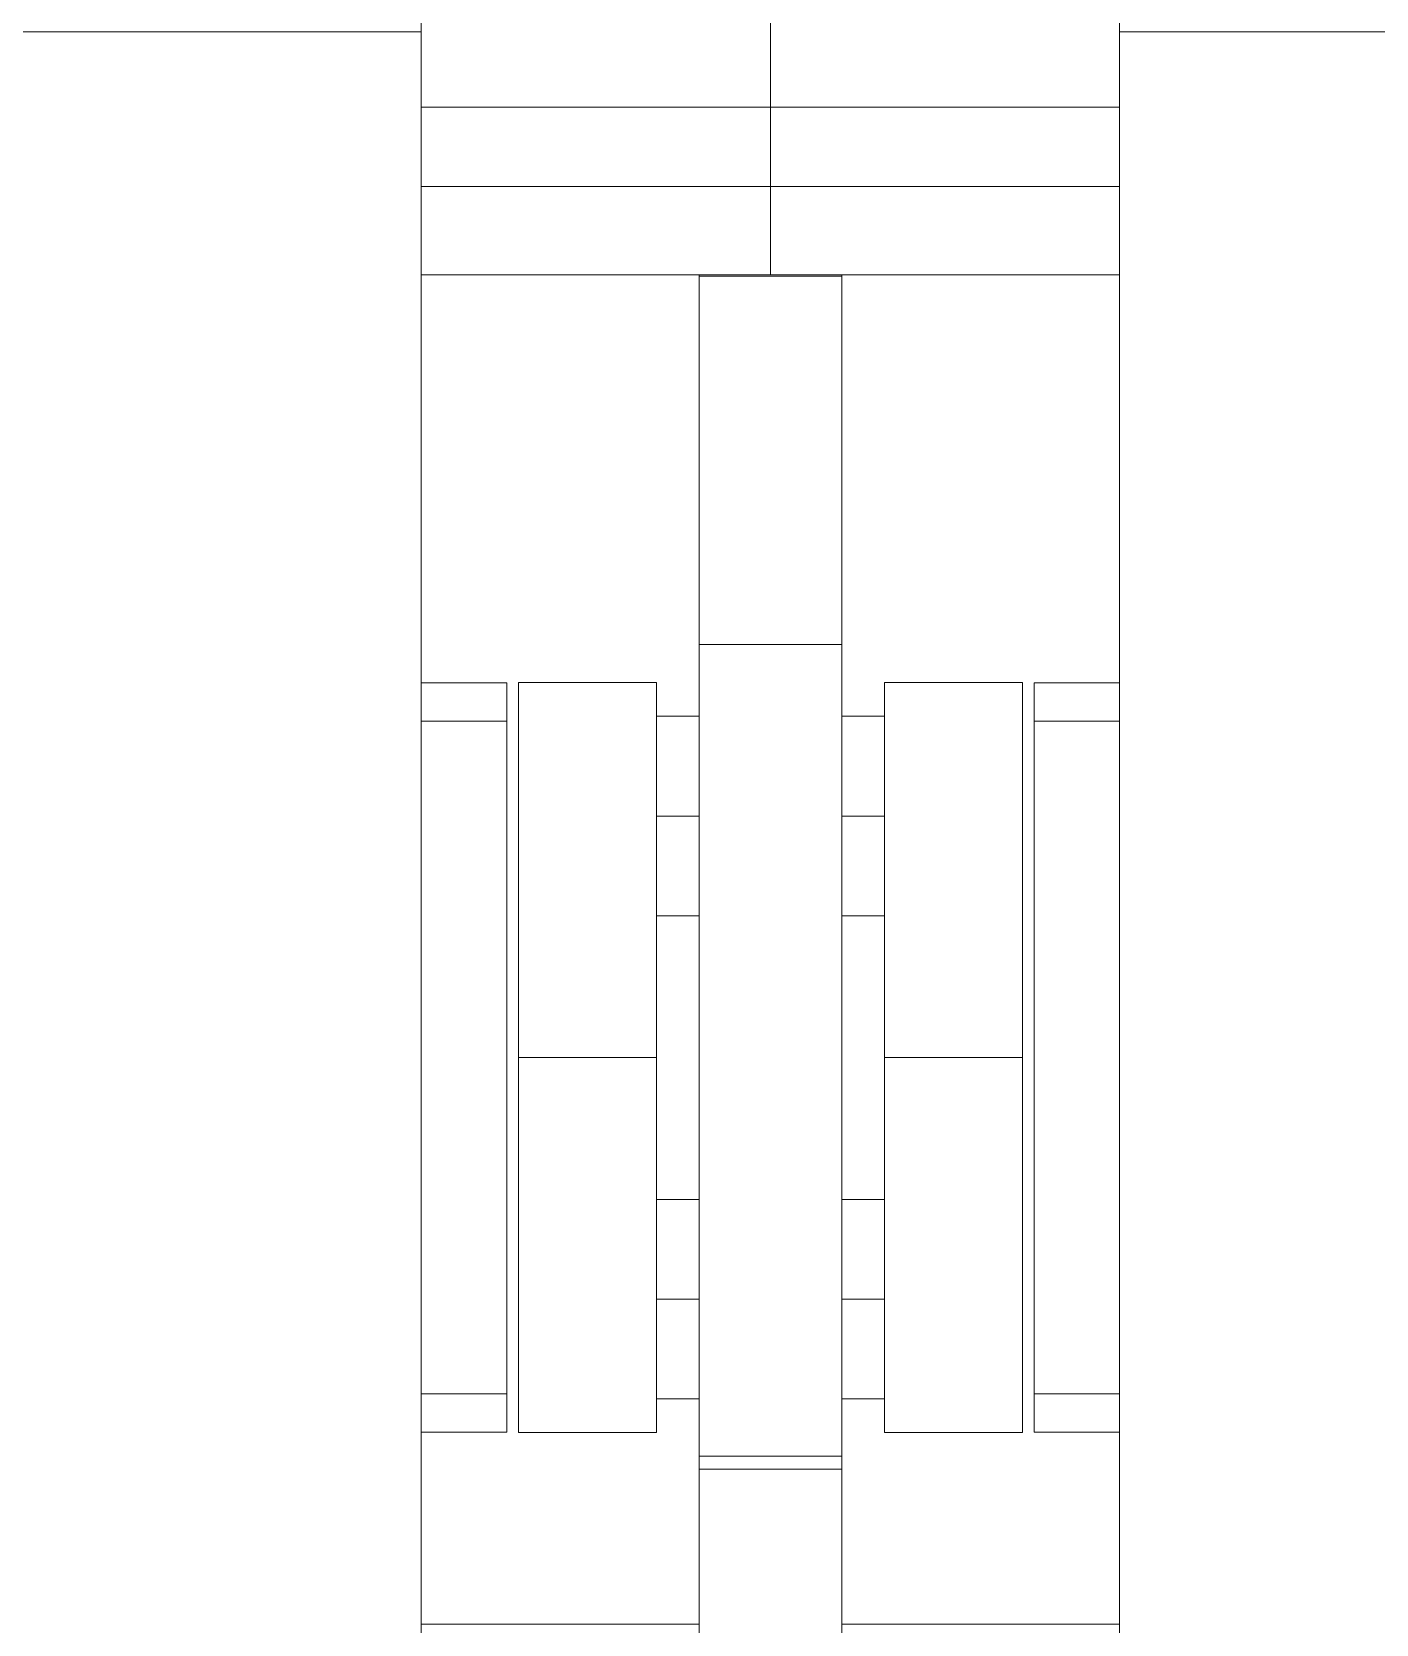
# Model space of a CAD drawing. Header units: millimetres. Extents: x -46169 to 237885, y -84465 to 18123.
# Drawn here: x 113287.9 to 113382.2, y -80615.1 to -80503.3 of the extents above; entities that cross this region are included whole.
import ezdxf

# ---------------------------------------------------------------- set-up
doc = ezdxf.new("R2010")
doc.units = ezdxf.units.MM
doc.header["$MEASUREMENT"] = 0
doc.linetypes.add('Wipeout_Contour', pattern=[1000, 0, -1000])
doc.layers.add('New_A-20-M_Floor_Slab', color=7, linetype='Continuous')
doc.layers.add('New_A-35-M_FFE_Fixed', color=7, linetype='Continuous')
doc.layers.add('New_A-20-M_Floor_Slab_Pen_No__89', color=8, linetype='Continuous', lineweight=20)
doc.layers.add('New_A-35-M_FFE_Fixed_Pen_No__1', color=7, linetype='Continuous', lineweight=13)

# ---------------------------------------------------------------- blocks, each defined once
blk = doc.blocks.new('Section Elem_7_2', base_point=(64459.15, -84332.61))
at = {"color": 254, "linetype": 'Wipeout_Contour', "lineweight": 0, "ltscale": 2224795.500176686}
blk.add_wipeout([(113315.23, -80601.62), (113315.23, -80615.11), (113334.73, -80615.11), (113334.73, -80599.29), (113331.73, -80599.29), (113331.73, -80601.65), (113322.05, -80601.65), (113322.05, -80549.01), (113331.73, -80549.01), (113331.73, -80551.38), (113334.73, -80551.38), (113334.73, -80520.4), (113315.23, -80520.4), (113315.23, -80549.04), (113321.23, -80549.04), (113321.23, -80601.62)], dxfattribs=at).dxf.layer = 'New_A-20-M_Floor_Slab'
at = {"color": 254, "linetype": 'Wipeout_Contour', "lineweight": 0, "ltscale": 556269.760463}
blk.add_wipeout([(113347.73, -80565.38), (113344.73, -80565.38), (113344.73, -80585.29), (113347.73, -80585.29)], dxfattribs=at).dxf.layer = 'New_A-20-M_Floor_Slab'
at = {"color": 254, "linetype": 'Wipeout_Contour', "lineweight": 0, "ltscale": 2225159.124634671}
blk.add_wipeout([(113347.73, -80599.29), (113344.73, -80599.29), (113344.73, -80615.11), (113364.23, -80615.11), (113364.23, -80601.62), (113358.23, -80601.62), (113358.23, -80549.04), (113364.23, -80549.04), (113364.23, -80520.4), (113344.73, -80520.4), (113344.73, -80551.38), (113347.73, -80551.38), (113347.73, -80549.01), (113357.42, -80549.01), (113357.42, -80601.65), (113347.73, -80601.65)], dxfattribs=at).dxf.layer = 'New_A-20-M_Floor_Slab'
at = {"color": 254, "linetype": 'Wipeout_Contour', "lineweight": 0, "ltscale": 556227.378879}
blk.add_wipeout([(113331.73, -80565.38), (113331.73, -80585.29), (113334.73, -80585.29), (113334.73, -80565.38)], dxfattribs=at).dxf.layer = 'New_A-20-M_Floor_Slab'
blk = doc.blocks.new('Section Elem_12_2', base_point=(64459.15, -84332.61))
at = {"color": 254, "linetype": 'Wipeout_Contour', "lineweight": 0, "ltscale": 832597.683919}
blk.add_wipeout([(113315.23, -80346.96), (112814.23, -80346.96), (112814.23, -80503.33), (112844.23, -80503.33), (113285.23, -80503.33), (113315.23, -80503.33)], dxfattribs=at).dxf.layer = 'New_A-35-M_FFE_Fixed'
at = {"color": 254, "linetype": 'Wipeout_Contour', "lineweight": 0, "ltscale": 556127.518458}
blk.add_wipeout([(113334.73, -80525.7), (113344.73, -80525.7), (113344.73, -80520.48), (113334.73, -80520.48)], dxfattribs=at).dxf.layer = 'New_A-35-M_FFE_Fixed'
at = {"color": 254, "linetype": 'Wipeout_Contour', "lineweight": 0, "ltscale": 556148.020965}
blk.add_wipeout([(113322.05, -80549.01), (113322.05, -80551.02), (113331.73, -80551.02), (113331.73, -80549.01)], dxfattribs=at).dxf.layer = 'New_A-35-M_FFE_Fixed'
at = {"color": 254, "linetype": 'Wipeout_Contour', "lineweight": 0, "ltscale": 556191.83574}
blk.add_wipeout([(113334.73, -80548.19), (113334.73, -80553.51), (113344.73, -80553.51), (113344.73, -80548.19)], dxfattribs=at).dxf.layer = 'New_A-35-M_FFE_Fixed'
at = {"color": 254, "linetype": 'Wipeout_Contour', "lineweight": 0, "ltscale": 556121.244492}
blk.add_wipeout([(113315.23, -80549.56), (113315.23, -80551.72), (113321.23, -80551.72), (113321.23, -80549.56)], dxfattribs=at).dxf.layer = 'New_A-35-M_FFE_Fixed'
at = {"color": 254, "linetype": 'Wipeout_Contour', "lineweight": 0, "ltscale": 556195.025747}
blk.add_wipeout([(113331.73, -80565.26), (113322.05, -80565.26), (113322.05, -80575.33), (113331.73, -80575.33)], dxfattribs=at).dxf.layer = 'New_A-35-M_FFE_Fixed'
at = {"color": 254, "linetype": 'Wipeout_Contour', "lineweight": 0, "ltscale": 556265.387418}
blk.add_wipeout([(113331.73, -80599.65), (113322.05, -80599.65), (113322.05, -80601.65), (113331.73, -80601.65)], dxfattribs=at).dxf.layer = 'New_A-35-M_FFE_Fixed'
at = {"color": 254, "linetype": 'Wipeout_Contour', "lineweight": 0, "ltscale": 556238.822926}
blk.add_wipeout([(113315.23, -80601.11), (113315.23, -80601.62), (113321.23, -80601.62), (113321.23, -80601.11)], dxfattribs=at).dxf.layer = 'New_A-35-M_FFE_Fixed'
at = {"color": 254, "linetype": 'Wipeout_Contour', "lineweight": 0, "ltscale": 556314.50473}
blk.add_wipeout([(113344.73, -80603.32), (113334.73, -80603.32), (113334.73, -80604.23), (113344.73, -80604.23)], dxfattribs=at).dxf.layer = 'New_A-35-M_FFE_Fixed'
at = {"color": 254, "linetype": 'Wipeout_Contour', "lineweight": 0, "ltscale": 556322.031468}
blk.add_wipeout([(113334.73, -80607.94), (113344.73, -80607.94), (113344.73, -80606.1), (113334.73, -80606.1)], dxfattribs=at).dxf.layer = 'New_A-35-M_FFE_Fixed'
at = {"color": 254, "linetype": 'Wipeout_Contour', "lineweight": 0, "ltscale": 556334.471997}
blk.add_wipeout([(113334.73, -80611.52), (113334.73, -80613.26), (113344.73, -80613.26), (113344.73, -80611.52)], dxfattribs=at).dxf.layer = 'New_A-35-M_FFE_Fixed'
at = {"color": 254, "linetype": 'Wipeout_Contour', "lineweight": 0, "ltscale": 556342.378152}
blk.add_wipeout([(113334.73, -80616.64), (113344.73, -80616.64), (113344.73, -80614.96), (113334.73, -80614.96)], dxfattribs=at).dxf.layer = 'New_A-35-M_FFE_Fixed'
at = {"layer": 'New_A-35-M_FFE_Fixed_Pen_No__1', "linetype": 'Continuous'}
for p, q in [((113322.05, -80549.01), (113331.73, -80549.01)), ((113322.05, -80601.65), (113331.73, -80601.65))]:
    blk.add_line(p, q, dxfattribs=at)
at = {"color": 254, "linetype": 'Wipeout_Contour', "lineweight": 0, "ltscale": 695151.408713}
blk.add_wipeout([(113334.73, -80520.48), (113344.73, -80520.48), (113344.73, -80520.4), (113339.73, -80520.4), (113334.73, -80520.4)], dxfattribs=at).dxf.layer = 'New_A-35-M_FFE_Fixed'
at = {"color": 254, "linetype": 'Wipeout_Contour', "lineweight": 0, "ltscale": 556139.27441}
blk.add_wipeout([(113334.73, -80525.7), (113334.73, -80530.63), (113344.73, -80530.63), (113344.73, -80525.7)], dxfattribs=at).dxf.layer = 'New_A-35-M_FFE_Fixed'
at = {"color": 254, "linetype": 'Wipeout_Contour', "lineweight": 0, "ltscale": 556118.145896}
blk.add_wipeout([(113315.23, -80549.04), (113315.23, -80549.56), (113321.23, -80549.56), (113321.23, -80549.04)], dxfattribs=at).dxf.layer = 'New_A-35-M_FFE_Fixed'
at = {"color": 254, "linetype": 'Wipeout_Contour', "lineweight": 0, "ltscale": 556156.953311}
blk.add_wipeout([(113322.05, -80556.72), (113331.73, -80556.72), (113331.73, -80551.02), (113322.05, -80551.02)], dxfattribs=at).dxf.layer = 'New_A-35-M_FFE_Fixed'
at = {"color": 254, "linetype": 'Wipeout_Contour', "lineweight": 0, "ltscale": 556207.416889}
blk.add_wipeout([(113334.73, -80561.63), (113344.73, -80561.63), (113344.73, -80553.51), (113334.73, -80553.51)], dxfattribs=at).dxf.layer = 'New_A-35-M_FFE_Fixed'
at = {"color": 254, "linetype": 'Wipeout_Contour', "lineweight": 0, "ltscale": 556256.451786}
blk.add_wipeout([(113331.73, -80593.94), (113322.05, -80593.94), (113322.05, -80599.65), (113331.73, -80599.65)], dxfattribs=at).dxf.layer = 'New_A-35-M_FFE_Fixed'
at = {"color": 254, "linetype": 'Wipeout_Contour', "lineweight": 0, "ltscale": 556235.723065}
blk.add_wipeout([(113321.23, -80598.94), (113315.23, -80598.94), (113315.23, -80601.11), (113321.23, -80601.11)], dxfattribs=at).dxf.layer = 'New_A-35-M_FFE_Fixed'
at = {"color": 254, "linetype": 'Wipeout_Contour', "lineweight": 0, "ltscale": 556308.280991}
blk.add_wipeout([(113334.73, -80598.86), (113334.73, -80603.32), (113344.73, -80603.32), (113344.73, -80598.86)], dxfattribs=at).dxf.layer = 'New_A-35-M_FFE_Fixed'
at = {"color": 254, "linetype": 'Wipeout_Contour', "lineweight": 0, "ltscale": 556317.72981}
blk.add_wipeout([(113344.73, -80604.23), (113334.73, -80604.23), (113334.73, -80606.1), (113344.73, -80606.1)], dxfattribs=at).dxf.layer = 'New_A-35-M_FFE_Fixed'
at = {"color": 254, "linetype": 'Wipeout_Contour', "lineweight": 0, "ltscale": 556330.402611}
blk.add_wipeout([(113344.73, -80611.52), (113344.73, -80609.75), (113334.73, -80609.75), (113334.73, -80611.52)], dxfattribs=at).dxf.layer = 'New_A-35-M_FFE_Fixed'
at = {"color": 254, "linetype": 'Wipeout_Contour', "lineweight": 0, "ltscale": 556338.46386}
blk.add_wipeout([(113344.73, -80614.96), (113344.73, -80613.26), (113334.73, -80613.26), (113334.73, -80614.96)], dxfattribs=at).dxf.layer = 'New_A-35-M_FFE_Fixed'
at = {"layer": 'New_A-35-M_FFE_Fixed_Pen_No__1', "linetype": 'Continuous'}
for p, q in [((113321.23, -80549.56), (113321.23, -80549.04)), ((113322.05, -80551.02), (113322.05, -80549.01)), ((113322.05, -80601.65), (113322.05, -80599.65)), ((113321.23, -80601.62), (113321.23, -80601.11))]:
    blk.add_line(p, q, dxfattribs=at)
at = {"color": 254, "linetype": 'Wipeout_Contour', "lineweight": 0, "ltscale": 556150.154571}
blk.add_wipeout([(113334.73, -80535.1), (113344.73, -80535.1), (113344.73, -80530.63), (113334.73, -80530.63)], dxfattribs=at).dxf.layer = 'New_A-35-M_FFE_Fixed'
at = {"color": 254, "linetype": 'Wipeout_Contour', "lineweight": 0, "ltscale": 556178.483421}
blk.add_wipeout([(113321.23, -80551.72), (113315.23, -80551.72), (113315.23, -80598.94), (113321.23, -80598.94)], dxfattribs=at).dxf.layer = 'New_A-35-M_FFE_Fixed'
at = {"color": 254, "linetype": 'Wipeout_Contour', "lineweight": 0, "ltscale": 556172.476809}
blk.add_wipeout([(113331.73, -80551.38), (113331.73, -80551.91), (113334.73, -80551.91), (113334.73, -80551.38)], dxfattribs=at).dxf.layer = 'New_A-35-M_FFE_Fixed'
at = {"color": 254, "linetype": 'Wipeout_Contour', "lineweight": 0, "ltscale": 556173.458839}
blk.add_wipeout([(113331.73, -80556.72), (113322.05, -80556.72), (113322.05, -80565.26), (113331.73, -80565.26)], dxfattribs=at).dxf.layer = 'New_A-35-M_FFE_Fixed'
at = {"color": 254, "linetype": 'Wipeout_Contour', "lineweight": 0, "ltscale": 556228.263954}
blk.add_wipeout([(113334.73, -80571.51), (113344.73, -80571.51), (113344.73, -80561.63), (113334.73, -80561.63)], dxfattribs=at).dxf.layer = 'New_A-35-M_FFE_Fixed'
at = {"color": 254, "linetype": 'Wipeout_Contour', "lineweight": 0, "ltscale": 556239.941595}
blk.add_wipeout([(113331.73, -80585.4), (113322.05, -80585.4), (113322.05, -80593.94), (113331.73, -80593.94)], dxfattribs=at).dxf.layer = 'New_A-35-M_FFE_Fixed'
at = {"color": 254, "linetype": 'Wipeout_Contour', "lineweight": 0, "ltscale": 556294.45406}
blk.add_wipeout([(113344.73, -80598.86), (113344.73, -80591.39), (113334.73, -80591.39), (113334.73, -80598.86)], dxfattribs=at).dxf.layer = 'New_A-35-M_FFE_Fixed'
at = {"color": 254, "linetype": 'Wipeout_Contour', "lineweight": 0, "ltscale": 556326.255751}
blk.add_wipeout([(113344.73, -80607.94), (113334.73, -80607.94), (113334.73, -80609.75), (113344.73, -80609.75)], dxfattribs=at).dxf.layer = 'New_A-35-M_FFE_Fixed'
at = {"layer": 'New_A-35-M_FFE_Fixed_Pen_No__1', "linetype": 'Continuous'}
for p, q in [((113331.73, -80551.02), (113331.73, -80549.01)), ((113321.23, -80551.72), (113321.23, -80549.56)), ((113322.05, -80556.72), (113322.05, -80551.02)), ((113321.23, -80598.94), (113321.23, -80551.72)), ((113322.05, -80565.26), (113322.05, -80556.72)), ((113322.05, -80599.65), (113322.05, -80593.94)), ((113321.23, -80601.11), (113321.23, -80598.94))]:
    blk.add_line(p, q, dxfattribs=at)
at = {"color": 254, "linetype": 'Wipeout_Contour', "lineweight": 0, "ltscale": 556119.85226}
blk.add_wipeout([(113315.23, -80503.33), (113285.23, -80503.33), (113285.23, -80647.33), (113315.23, -80647.33)], dxfattribs=at).dxf.layer = 'New_A-35-M_FFE_Fixed'
at = {"color": 254, "linetype": 'Wipeout_Contour', "lineweight": 0, "ltscale": 556159.811093}
blk.add_wipeout([(113334.73, -80535.1), (113334.73, -80538.96), (113344.73, -80538.96), (113344.73, -80535.1)], dxfattribs=at).dxf.layer = 'New_A-35-M_FFE_Fixed'
at = {"color": 254, "linetype": 'Wipeout_Contour', "lineweight": 0, "ltscale": 556174.852366}
blk.add_wipeout([(113331.73, -80553.43), (113334.73, -80553.43), (113334.73, -80551.91), (113331.73, -80551.91)], dxfattribs=at).dxf.layer = 'New_A-35-M_FFE_Fixed'
at = {"color": 254, "linetype": 'Wipeout_Contour', "lineweight": 0, "ltscale": 556191.185062}
blk.add_wipeout([(113331.73, -80558.38), (113331.73, -80561.05), (113334.73, -80561.05), (113334.73, -80558.38)], dxfattribs=at).dxf.layer = 'New_A-35-M_FFE_Fixed'
at = {"color": 254, "linetype": 'Wipeout_Contour', "lineweight": 0, "ltscale": 556203.686171}
blk.add_wipeout([(113331.73, -80564.84), (113331.73, -80565.38), (113334.73, -80565.38), (113334.73, -80564.84)], dxfattribs=at).dxf.layer = 'New_A-35-M_FFE_Fixed'
at = {"color": 254, "linetype": 'Wipeout_Contour', "lineweight": 0, "ltscale": 556251.710481}
blk.add_wipeout([(113334.73, -80581.87), (113344.73, -80581.87), (113344.73, -80571.51), (113334.73, -80571.51)], dxfattribs=at).dxf.layer = 'New_A-35-M_FFE_Fixed'
at = {"color": 254, "linetype": 'Wipeout_Contour', "lineweight": 0, "ltscale": 556218.371387}
blk.add_wipeout([(113331.73, -80575.33), (113322.05, -80575.33), (113322.05, -80585.4), (113331.73, -80585.4)], dxfattribs=at).dxf.layer = 'New_A-35-M_FFE_Fixed'
at = {"color": 254, "linetype": 'Wipeout_Contour', "lineweight": 0, "ltscale": 556269.784566}
blk.add_wipeout([(113331.73, -80594.97), (113334.73, -80594.97), (113334.73, -80592.29), (113331.73, -80592.29)], dxfattribs=at).dxf.layer = 'New_A-35-M_FFE_Fixed'
at = {"color": 254, "linetype": 'Wipeout_Contour', "lineweight": 0, "ltscale": 695353.413426}
blk.add_wipeout([(113331.73, -80598.75), (113331.73, -80599.29), (113334.73, -80599.29), (113334.73, -80598.86), (113334.73, -80598.75)], dxfattribs=at).dxf.layer = 'New_A-35-M_FFE_Fixed'
at = {"layer": 'New_A-35-M_FFE_Fixed_Pen_No__1', "linetype": 'Continuous'}
for p, q in [((113315.23, -80549.04), (113321.23, -80549.04)), ((113315.23, -80551.72), (113321.23, -80551.72)), ((113331.73, -80551.38), (113334.73, -80551.38)), ((113322.05, -80575.33), (113322.05, -80565.26)), ((113322.05, -80575.33), (113331.73, -80575.33)), ((113322.05, -80585.4), (113322.05, -80575.33)), ((113322.05, -80593.94), (113322.05, -80585.4)), ((113315.23, -80598.94), (113321.23, -80598.94)), ((113331.73, -80601.65), (113331.73, -80599.65)), ((113315.23, -80601.62), (113321.23, -80601.62))]:
    blk.add_line(p, q, dxfattribs=at)
at = {"color": 254, "linetype": 'Wipeout_Contour', "lineweight": 0, "ltscale": 556045.942927}
blk.add_wipeout([(113315.23, -80501.63), (113315.23, -80508.61), (113339.73, -80508.61), (113339.73, -80501.63)], dxfattribs=at).dxf.layer = 'New_A-35-M_FFE_Fixed'
at = {"color": 254, "linetype": 'Wipeout_Contour', "lineweight": 0, "ltscale": 556059.549503}
blk.add_wipeout([(113315.23, -80511.45), (113339.73, -80511.45), (113339.73, -80510.54), (113315.23, -80510.54)], dxfattribs=at).dxf.layer = 'New_A-35-M_FFE_Fixed'
at = {"color": 254, "linetype": 'Wipeout_Contour', "lineweight": 0, "ltscale": 556074.134665}
blk.add_wipeout([(113315.23, -80520.4), (113339.73, -80520.4), (113339.73, -80514.18), (113315.23, -80514.18)], dxfattribs=at).dxf.layer = 'New_A-35-M_FFE_Fixed'
at = {"color": 254, "linetype": 'Wipeout_Contour', "lineweight": 0, "ltscale": 556167.935218}
blk.add_wipeout([(113344.73, -80538.96), (113334.73, -80538.96), (113334.73, -80542.11), (113344.73, -80542.11)], dxfattribs=at).dxf.layer = 'New_A-35-M_FFE_Fixed'
at = {"color": 254, "linetype": 'Wipeout_Contour', "lineweight": 0, "ltscale": 695223.99405}
blk.add_wipeout([(113331.73, -80553.43), (113331.73, -80555.7), (113334.73, -80555.7), (113334.73, -80553.51), (113334.73, -80553.43)], dxfattribs=at).dxf.layer = 'New_A-35-M_FFE_Fixed'
at = {"color": 254, "linetype": 'Wipeout_Contour', "lineweight": 0, "ltscale": 556201.310386}
blk.add_wipeout([(113331.73, -80563.33), (113331.73, -80564.84), (113334.73, -80564.84), (113334.73, -80563.33)], dxfattribs=at).dxf.layer = 'New_A-35-M_FFE_Fixed'
at = {"color": 254, "linetype": 'Wipeout_Contour', "lineweight": 0, "ltscale": 556274.756877}
blk.add_wipeout([(113344.73, -80591.39), (113344.73, -80581.87), (113334.73, -80581.87), (113334.73, -80591.39)], dxfattribs=at).dxf.layer = 'New_A-35-M_FFE_Fixed'
at = {"color": 254, "linetype": 'Wipeout_Contour', "lineweight": 0, "ltscale": 556279.912722}
blk.add_wipeout([(113331.73, -80597.24), (113331.73, -80598.75), (113334.73, -80598.75), (113334.73, -80597.24)], dxfattribs=at).dxf.layer = 'New_A-35-M_FFE_Fixed'
at = {"layer": 'New_A-35-M_FFE_Fixed_Pen_No__1', "linetype": 'Continuous'}
for p, q in [((113315.23, -80503.33), (113315.23, -80346.96)), ((113285.23, -80503.33), (113315.23, -80503.33)), ((113315.23, -80520.4), (113339.73, -80520.4)), ((113331.73, -80575.33), (113331.73, -80565.26)), ((113331.73, -80565.38), (113334.73, -80565.38)), ((113331.73, -80599.29), (113334.73, -80599.29))]:
    blk.add_line(p, q, dxfattribs=at)
at = {"color": 254, "linetype": 'Wipeout_Contour', "lineweight": 0, "ltscale": 556055.159439}
blk.add_wipeout([(113315.23, -80509.58), (113339.73, -80509.58), (113339.73, -80508.61), (113315.23, -80508.61)], dxfattribs=at).dxf.layer = 'New_A-35-M_FFE_Fixed'
at = {"color": 254, "linetype": 'Wipeout_Contour', "lineweight": 0, "ltscale": 556066.664462}
blk.add_wipeout([(113315.23, -80514.18), (113339.73, -80514.18), (113339.73, -80513.95), (113315.23, -80513.95)], dxfattribs=at).dxf.layer = 'New_A-35-M_FFE_Fixed'
at = {"color": 254, "linetype": 'Wipeout_Contour', "lineweight": 0, "ltscale": 556174.267157}
blk.add_wipeout([(113334.73, -80544.43), (113344.73, -80544.43), (113344.73, -80542.11), (113334.73, -80542.11)], dxfattribs=at).dxf.layer = 'New_A-35-M_FFE_Fixed'
at = {"color": 254, "linetype": 'Wipeout_Contour', "lineweight": 0, "ltscale": 556184.977134}
blk.add_wipeout([(113331.73, -80555.7), (113331.73, -80558.38), (113334.73, -80558.38), (113334.73, -80555.7)], dxfattribs=at).dxf.layer = 'New_A-35-M_FFE_Fixed'
at = {"color": 254, "linetype": 'Wipeout_Contour', "lineweight": 0, "ltscale": 695246.502053}
blk.add_wipeout([(113331.73, -80561.05), (113331.73, -80563.33), (113334.73, -80563.33), (113334.73, -80561.63), (113334.73, -80561.05)], dxfattribs=at).dxf.layer = 'New_A-35-M_FFE_Fixed'
at = {"color": 254, "linetype": 'Wipeout_Contour', "lineweight": 0, "ltscale": 556251.07108}
blk.add_wipeout([(113331.73, -80585.82), (113334.73, -80585.82), (113334.73, -80585.29), (113331.73, -80585.29)], dxfattribs=at).dxf.layer = 'New_A-35-M_FFE_Fixed'
at = {"color": 254, "linetype": 'Wipeout_Contour', "lineweight": 0, "ltscale": 556275.521663}
blk.add_wipeout([(113331.73, -80594.97), (113331.73, -80597.24), (113334.73, -80597.24), (113334.73, -80594.97)], dxfattribs=at).dxf.layer = 'New_A-35-M_FFE_Fixed'
at = {"layer": 'New_A-35-M_FFE_Fixed_Pen_No__1', "linetype": 'Continuous'}
for p, q in [((113315.23, -80508.61), (113339.73, -80508.61)), ((113331.73, -80556.72), (113331.73, -80551.02)), ((113331.73, -80565.26), (113331.73, -80556.72)), ((113331.73, -80558.38), (113334.73, -80558.38)), ((113331.73, -80599.65), (113331.73, -80593.94))]:
    blk.add_line(p, q, dxfattribs=at)
at = {"color": 254, "linetype": 'Wipeout_Contour', "lineweight": 0, "ltscale": 556057.390904}
blk.add_wipeout([(113315.23, -80510.54), (113339.73, -80510.54), (113339.73, -80509.58), (113315.23, -80509.58)], dxfattribs=at).dxf.layer = 'New_A-35-M_FFE_Fixed'
at = {"color": 254, "linetype": 'Wipeout_Contour', "lineweight": 0, "ltscale": 556064.806936}
blk.add_wipeout([(113315.23, -80513.55), (113339.73, -80513.55), (113339.73, -80512.98), (113315.23, -80512.98)], dxfattribs=at).dxf.layer = 'New_A-35-M_FFE_Fixed'
at = {"color": 254, "linetype": 'Wipeout_Contour', "lineweight": 0, "ltscale": 556178.604418}
blk.add_wipeout([(113334.73, -80545.85), (113344.73, -80545.85), (113344.73, -80544.43), (113334.73, -80544.43)], dxfattribs=at).dxf.layer = 'New_A-35-M_FFE_Fixed'
at = {"color": 254, "linetype": 'Wipeout_Contour', "lineweight": 0, "ltscale": 556253.447302}
blk.add_wipeout([(113331.73, -80587.34), (113334.73, -80587.34), (113334.73, -80585.82), (113331.73, -80585.82)], dxfattribs=at).dxf.layer = 'New_A-35-M_FFE_Fixed'
at = {"layer": 'New_A-35-M_FFE_Fixed_Pen_No__1', "linetype": 'Continuous'}
for p, q in [((113331.73, -80585.4), (113331.73, -80575.33)), ((113331.73, -80585.29), (113334.73, -80585.29))]:
    blk.add_line(p, q, dxfattribs=at)
at = {"color": 254, "linetype": 'Wipeout_Contour', "lineweight": 0, "ltscale": 556063.32868}
blk.add_wipeout([(113315.23, -80512.98), (113339.73, -80512.98), (113339.73, -80512.27), (113315.23, -80512.27)], dxfattribs=at).dxf.layer = 'New_A-35-M_FFE_Fixed'
at = {"color": 254, "linetype": 'Wipeout_Contour', "lineweight": 0, "ltscale": 556065.933001}
blk.add_wipeout([(113315.23, -80513.95), (113339.73, -80513.95), (113339.73, -80513.55), (113315.23, -80513.55)], dxfattribs=at).dxf.layer = 'New_A-35-M_FFE_Fixed'
at = {"color": 254, "linetype": 'Wipeout_Contour', "lineweight": 0, "ltscale": 556180.808289}
blk.add_wipeout([(113334.73, -80545.85), (113334.73, -80546.33), (113344.73, -80546.33), (113344.73, -80545.85)], dxfattribs=at).dxf.layer = 'New_A-35-M_FFE_Fixed'
at = {"color": 254, "linetype": 'Wipeout_Contour', "lineweight": 0, "ltscale": 556257.838035}
blk.add_wipeout([(113331.73, -80587.34), (113331.73, -80589.61), (113334.73, -80589.61), (113334.73, -80587.34)], dxfattribs=at).dxf.layer = 'New_A-35-M_FFE_Fixed'
at = {"layer": 'New_A-35-M_FFE_Fixed_Pen_No__1', "linetype": 'Continuous'}
blk.add_line((113315.23, -80514.18), (113339.73, -80514.18), dxfattribs=at)
at = {"color": 254, "linetype": 'Wipeout_Contour', "lineweight": 0, "ltscale": 556061.553927}
blk.add_wipeout([(113315.23, -80512.27), (113339.73, -80512.27), (113339.73, -80511.45), (113315.23, -80511.45)], dxfattribs=at).dxf.layer = 'New_A-35-M_FFE_Fixed'
at = {"color": 254, "linetype": 'Wipeout_Contour', "lineweight": 0, "ltscale": 556183.513061}
blk.add_wipeout([(113334.73, -80548.19), (113344.73, -80548.19), (113344.73, -80546.33), (113334.73, -80546.33)], dxfattribs=at).dxf.layer = 'New_A-35-M_FFE_Fixed'
at = {"color": 254, "linetype": 'Wipeout_Contour', "lineweight": 0, "ltscale": 695330.637814}
blk.add_wipeout([(113331.73, -80589.61), (113331.73, -80592.29), (113334.73, -80592.29), (113334.73, -80591.39), (113334.73, -80589.61)], dxfattribs=at).dxf.layer = 'New_A-35-M_FFE_Fixed'
at = {"layer": 'New_A-35-M_FFE_Fixed_Pen_No__1', "linetype": 'Continuous'}
for p, q in [((113315.23, -80647.33), (113315.23, -80503.33)), ((113331.73, -80593.94), (113331.73, -80585.4)), ((113331.73, -80592.29), (113334.73, -80592.29))]:
    blk.add_line(p, q, dxfattribs=at)
blk = doc.blocks.new('Section Elem_18_2', base_point=(64459.15, -84332.61))
at = {"layer": 'New_A-35-M_FFE_Fixed_Pen_No__1', "linetype": 'Continuous'}
for p, q in [((113334.73, -80520.48), (113334.73, -80520.4)), ((113334.73, -80525.7), (113334.73, -80520.48)), ((113334.73, -80530.63), (113334.73, -80525.7)), ((113344.73, -80530.63), (113344.73, -80525.7)), ((113334.73, -80535.1), (113334.73, -80530.63)), ((113344.73, -80535.1), (113344.73, -80530.63)), ((113334.73, -80538.96), (113334.73, -80535.1)), ((113344.73, -80538.96), (113344.73, -80535.1)), ((113334.73, -80542.11), (113334.73, -80538.96)), ((113344.73, -80542.11), (113344.73, -80538.96)), ((113334.73, -80544.43), (113334.73, -80542.11)), ((113344.73, -80544.43), (113344.73, -80542.11)), ((113334.73, -80545.85), (113334.73, -80544.43)), ((113344.73, -80545.85), (113344.73, -80544.43)), ((113334.73, -80546.33), (113334.73, -80545.85)), ((113334.73, -80548.19), (113334.73, -80546.33)), ((113334.73, -80546.33), (113344.73, -80546.33)), ((113344.73, -80546.33), (113344.73, -80545.85)), ((113344.73, -80548.19), (113344.73, -80546.33)), ((113334.73, -80553.51), (113334.73, -80548.19)), ((113334.73, -80561.63), (113334.73, -80553.51)), ((113334.73, -80571.51), (113334.73, -80561.63)), ((113334.73, -80581.87), (113334.73, -80571.51)), ((113344.73, -80581.87), (113344.73, -80571.51)), ((113334.73, -80591.39), (113334.73, -80581.87)), ((113334.73, -80598.86), (113334.73, -80591.39)), ((113334.73, -80603.32), (113334.73, -80598.86)), ((113334.73, -80604.23), (113334.73, -80603.32)), ((113334.73, -80603.32), (113344.73, -80603.32)), ((113344.73, -80604.23), (113344.73, -80603.32)), ((113334.73, -80606.1), (113334.73, -80604.23)), ((113334.73, -80604.23), (113344.73, -80604.23)), ((113344.73, -80606.1), (113344.73, -80604.23)), ((113334.73, -80607.94), (113334.73, -80606.1)), ((113344.73, -80607.94), (113344.73, -80606.1)), ((113334.73, -80609.75), (113334.73, -80607.94)), ((113344.73, -80609.75), (113344.73, -80607.94)), ((113334.73, -80611.52), (113334.73, -80609.75)), ((113344.73, -80611.52), (113344.73, -80609.75)), ((113334.73, -80613.26), (113334.73, -80611.52)), ((113344.73, -80613.26), (113344.73, -80611.52)), ((113334.73, -80614.96), (113334.73, -80613.26)), ((113344.73, -80614.96), (113344.73, -80613.26)), ((113334.73, -80616.64), (113334.73, -80614.96)), ((113344.73, -80616.64), (113344.73, -80614.96))]:
    blk.add_line(p, q, dxfattribs=at)
at = {"color": 254, "linetype": 'Wipeout_Contour', "lineweight": 0, "ltscale": 556258.34618}
blk.add_wipeout([(113364.23, -80549.56), (113364.23, -80549.04), (113358.23, -80549.04), (113358.23, -80549.56)], dxfattribs=at).dxf.layer = 'New_A-35-M_FFE_Fixed'
at = {"color": 254, "linetype": 'Wipeout_Contour', "lineweight": 0, "ltscale": 556217.237909}
blk.add_wipeout([(113344.73, -80551.91), (113344.73, -80553.43), (113347.73, -80553.43), (113347.73, -80551.91)], dxfattribs=at).dxf.layer = 'New_A-35-M_FFE_Fixed'
at = {"color": 254, "linetype": 'Wipeout_Contour', "lineweight": 0, "ltscale": 695284.766296}
blk.add_wipeout([(113344.73, -80558.38), (113347.73, -80558.38), (113347.73, -80556.72), (113347.73, -80555.7), (113344.73, -80555.7)], dxfattribs=at).dxf.layer = 'New_A-35-M_FFE_Fixed'
at = {"color": 254, "linetype": 'Wipeout_Contour', "lineweight": 0, "ltscale": 556243.693913}
blk.add_wipeout([(113344.73, -80563.33), (113344.73, -80564.84), (113347.73, -80564.84), (113347.73, -80563.33)], dxfattribs=at).dxf.layer = 'New_A-35-M_FFE_Fixed'
at = {"color": 254, "linetype": 'Wipeout_Contour', "lineweight": 0, "ltscale": 556300.217255}
blk.add_wipeout([(113347.73, -80587.34), (113344.73, -80587.34), (113344.73, -80589.61), (113347.73, -80589.61)], dxfattribs=at).dxf.layer = 'New_A-35-M_FFE_Fixed'
at = {"color": 254, "linetype": 'Wipeout_Contour', "lineweight": 0, "ltscale": 556317.899536}
blk.add_wipeout([(113347.73, -80594.97), (113344.73, -80594.97), (113344.73, -80597.24), (113347.73, -80597.24)], dxfattribs=at).dxf.layer = 'New_A-35-M_FFE_Fixed'
at = {"color": 254, "linetype": 'Wipeout_Contour', "lineweight": 0, "ltscale": 556378.9928}
blk.add_wipeout([(113358.23, -80601.62), (113364.23, -80601.62), (113364.23, -80601.11), (113358.23, -80601.11)], dxfattribs=at).dxf.layer = 'New_A-35-M_FFE_Fixed'
at = {"color": 254, "linetype": 'Wipeout_Contour', "lineweight": 0, "ltscale": 556214.862532}
blk.add_wipeout([(113344.73, -80551.38), (113344.73, -80551.91), (113347.73, -80551.91), (113347.73, -80551.38)], dxfattribs=at).dxf.layer = 'New_A-35-M_FFE_Fixed'
at = {"color": 254, "linetype": 'Wipeout_Contour', "lineweight": 0, "ltscale": 556221.627079}
blk.add_wipeout([(113344.73, -80555.7), (113347.73, -80555.7), (113347.73, -80553.43), (113344.73, -80553.43)], dxfattribs=at).dxf.layer = 'New_A-35-M_FFE_Fixed'
at = {"color": 254, "linetype": 'Wipeout_Contour', "lineweight": 0, "ltscale": 556239.304416}
blk.add_wipeout([(113344.73, -80561.05), (113344.73, -80563.33), (113347.73, -80563.33), (113347.73, -80561.05)], dxfattribs=at).dxf.layer = 'New_A-35-M_FFE_Fixed'
at = {"color": 254, "linetype": 'Wipeout_Contour', "lineweight": 0, "ltscale": 695308.651979}
blk.add_wipeout([(113344.73, -80564.84), (113344.73, -80565.38), (113347.73, -80565.38), (113347.73, -80565.26), (113347.73, -80564.84)], dxfattribs=at).dxf.layer = 'New_A-35-M_FFE_Fixed'
at = {"color": 254, "linetype": 'Wipeout_Contour', "lineweight": 0, "ltscale": 556295.826856}
blk.add_wipeout([(113347.73, -80585.82), (113344.73, -80585.82), (113344.73, -80587.34), (113347.73, -80587.34)], dxfattribs=at).dxf.layer = 'New_A-35-M_FFE_Fixed'
at = {"color": 254, "linetype": 'Wipeout_Contour', "lineweight": 0, "ltscale": 695391.269833}
blk.add_wipeout([(113344.73, -80592.29), (113344.73, -80594.97), (113347.73, -80594.97), (113347.73, -80593.94), (113347.73, -80592.29)], dxfattribs=at).dxf.layer = 'New_A-35-M_FFE_Fixed'
at = {"color": 254, "linetype": 'Wipeout_Contour', "lineweight": 0, "ltscale": 695403.417247}
blk.add_wipeout([(113344.73, -80597.24), (113344.73, -80598.75), (113347.73, -80598.75), (113347.73, -80597.72), (113347.73, -80597.24)], dxfattribs=at).dxf.layer = 'New_A-35-M_FFE_Fixed'
at = {"color": 254, "linetype": 'Wipeout_Contour', "lineweight": 0, "ltscale": 556375.89372}
blk.add_wipeout([(113358.23, -80598.94), (113358.23, -80601.11), (113364.23, -80601.11), (113364.23, -80598.94)], dxfattribs=at).dxf.layer = 'New_A-35-M_FFE_Fixed'
at = {"layer": 'New_A-35-M_FFE_Fixed_Pen_No__1', "linetype": 'Continuous'}
for p, q in [((113344.73, -80553.51), (113344.73, -80548.19)), ((113344.73, -80571.51), (113344.73, -80561.63)), ((113358.23, -80601.62), (113358.23, -80601.11))]:
    blk.add_line(p, q, dxfattribs=at)
at = {"color": 254, "linetype": 'Wipeout_Contour', "lineweight": 0, "ltscale": 556318.6685}
blk.add_wipeout([(113358.23, -80598.94), (113364.23, -80598.94), (113364.23, -80551.72), (113358.23, -80551.72)], dxfattribs=at).dxf.layer = 'New_A-35-M_FFE_Fixed'
at = {"color": 254, "linetype": 'Wipeout_Contour', "lineweight": 0, "ltscale": 556233.569359}
blk.add_wipeout([(113347.73, -80558.38), (113344.73, -80558.38), (113344.73, -80561.05), (113347.73, -80561.05)], dxfattribs=at).dxf.layer = 'New_A-35-M_FFE_Fixed'
at = {"color": 254, "linetype": 'Wipeout_Contour', "lineweight": 0, "ltscale": 695367.37848}
blk.add_wipeout([(113347.73, -80585.29), (113344.73, -80585.29), (113344.73, -80585.82), (113347.73, -80585.82), (113347.73, -80585.4)], dxfattribs=at).dxf.layer = 'New_A-35-M_FFE_Fixed'
at = {"color": 254, "linetype": 'Wipeout_Contour', "lineweight": 0, "ltscale": 556305.953683}
blk.add_wipeout([(113344.73, -80592.29), (113347.73, -80592.29), (113347.73, -80589.61), (113344.73, -80589.61)], dxfattribs=at).dxf.layer = 'New_A-35-M_FFE_Fixed'
at = {"color": 254, "linetype": 'Wipeout_Contour', "lineweight": 0, "ltscale": 556324.666529}
blk.add_wipeout([(113344.73, -80599.29), (113347.73, -80599.29), (113347.73, -80598.75), (113344.73, -80598.75)], dxfattribs=at).dxf.layer = 'New_A-35-M_FFE_Fixed'
at = {"layer": 'New_A-35-M_FFE_Fixed_Pen_No__1', "linetype": 'Continuous'}
for p, q in [((113344.73, -80561.63), (113344.73, -80553.51)), ((113344.73, -80591.39), (113344.73, -80581.87)), ((113344.73, -80598.86), (113344.73, -80591.39)), ((113344.73, -80603.32), (113344.73, -80598.86)), ((113358.23, -80601.11), (113358.23, -80598.94))]:
    blk.add_line(p, q, dxfattribs=at)
at = {"color": 254, "linetype": 'Wipeout_Contour', "lineweight": 0, "ltscale": 556261.443994}
blk.add_wipeout([(113358.23, -80551.72), (113364.23, -80551.72), (113364.23, -80549.56), (113358.23, -80549.56)], dxfattribs=at).dxf.layer = 'New_A-35-M_FFE_Fixed'
at = {"color": 254, "linetype": 'Wipeout_Contour', "lineweight": 0, "ltscale": 556323.678731}
blk.add_wipeout([(113347.73, -80593.94), (113357.42, -80593.94), (113357.42, -80585.4), (113347.73, -80585.4)], dxfattribs=at).dxf.layer = 'New_A-35-M_FFE_Fixed'
at = {"layer": 'New_A-35-M_FFE_Fixed_Pen_No__1', "linetype": 'Continuous'}
for p, q in [((113358.23, -80549.56), (113358.23, -80549.04)), ((113358.23, -80551.72), (113358.23, -80549.56)), ((113358.23, -80598.94), (113358.23, -80551.72)), ((113347.73, -80592.29), (113344.73, -80592.29))]:
    blk.add_line(p, q, dxfattribs=at)
at = {"color": 254, "linetype": 'Wipeout_Contour', "lineweight": 0, "ltscale": 556377.401568}
blk.add_wipeout([(113364.23, -80503.33), (113364.23, -80647.33), (113394.23, -80647.33), (113394.23, -80503.33)], dxfattribs=at).dxf.layer = 'New_A-35-M_FFE_Fixed'
at = {"color": 254, "linetype": 'Wipeout_Contour', "lineweight": 0, "ltscale": 556302.111769}
blk.add_wipeout([(113347.73, -80575.33), (113347.73, -80585.4), (113357.42, -80585.4), (113357.42, -80575.33)], dxfattribs=at).dxf.layer = 'New_A-35-M_FFE_Fixed'
at = {"color": 254, "linetype": 'Wipeout_Contour', "lineweight": 0, "ltscale": 556340.186436}
blk.add_wipeout([(113357.42, -80593.94), (113347.73, -80593.94), (113347.73, -80599.65), (113357.42, -80599.65)], dxfattribs=at).dxf.layer = 'New_A-35-M_FFE_Fixed'
at = {"layer": 'New_A-35-M_FFE_Fixed_Pen_No__1', "linetype": 'Continuous'}
for p, q in [((113364.23, -80549.04), (113358.23, -80549.04)), ((113364.23, -80551.72), (113358.23, -80551.72)), ((113347.73, -80585.29), (113344.73, -80585.29)), ((113347.73, -80593.94), (113347.73, -80585.4)), ((113357.42, -80593.94), (113357.42, -80585.4)), ((113364.23, -80598.94), (113358.23, -80598.94)), ((113364.23, -80601.62), (113358.23, -80601.62))]:
    blk.add_line(p, q, dxfattribs=at)
at = {"color": 254, "linetype": 'Wipeout_Contour', "lineweight": 0, "ltscale": 835288.664295}
blk.add_wipeout([(113865.23, -80346.96), (113364.23, -80346.96), (113364.23, -80503.33), (113394.23, -80503.33), (113835.23, -80503.33), (113865.23, -80503.33)], dxfattribs=at).dxf.layer = 'New_A-35-M_FFE_Fixed'
at = {"color": 254, "linetype": 'Wipeout_Contour', "lineweight": 0, "ltscale": 556139.443827}
blk.add_wipeout([(113339.73, -80511.45), (113364.23, -80511.45), (113364.23, -80510.54), (113339.73, -80510.54)], dxfattribs=at).dxf.layer = 'New_A-35-M_FFE_Fixed'
at = {"color": 254, "linetype": 'Wipeout_Contour', "lineweight": 0, "ltscale": 556154.026892}
blk.add_wipeout([(113339.73, -80520.4), (113364.23, -80520.4), (113364.23, -80514.18), (113339.73, -80514.18)], dxfattribs=at).dxf.layer = 'New_A-35-M_FFE_Fixed'
at = {"color": 254, "linetype": 'Wipeout_Contour', "lineweight": 0, "ltscale": 556278.769644}
blk.add_wipeout([(113347.73, -80575.33), (113357.42, -80575.33), (113357.42, -80565.26), (113347.73, -80565.26)], dxfattribs=at).dxf.layer = 'New_A-35-M_FFE_Fixed'
at = {"color": 254, "linetype": 'Wipeout_Contour', "lineweight": 0, "ltscale": 556349.120724}
blk.add_wipeout([(113357.42, -80599.65), (113347.73, -80599.65), (113347.73, -80601.65), (113357.42, -80601.65)], dxfattribs=at).dxf.layer = 'New_A-35-M_FFE_Fixed'
at = {"layer": 'New_A-35-M_FFE_Fixed_Pen_No__1', "linetype": 'Continuous'}
for p, q in [((113334.73, -80520.48), (113344.73, -80520.48)), ((113339.73, -80520.4), (113364.23, -80520.4)), ((113344.73, -80520.48), (113344.73, -80520.4)), ((113344.73, -80525.7), (113344.73, -80520.48)), ((113357.42, -80575.33), (113347.73, -80575.33)), ((113347.73, -80585.4), (113347.73, -80575.33)), ((113357.42, -80585.4), (113357.42, -80575.33)), ((113347.73, -80599.65), (113347.73, -80593.94)), ((113357.42, -80599.65), (113357.42, -80593.94)), ((113347.73, -80599.29), (113344.73, -80599.29)), ((113347.73, -80601.65), (113347.73, -80599.65)), ((113357.42, -80601.65), (113357.42, -80599.65)), ((113357.42, -80601.65), (113347.73, -80601.65))]:
    blk.add_line(p, q, dxfattribs=at)
at = {"color": 254, "linetype": 'Wipeout_Contour', "lineweight": 0, "ltscale": 556125.839199}
blk.add_wipeout([(113339.73, -80501.63), (113339.73, -80508.61), (113364.23, -80508.61), (113364.23, -80501.63)], dxfattribs=at).dxf.layer = 'New_A-35-M_FFE_Fixed'
at = {"color": 254, "linetype": 'Wipeout_Contour', "lineweight": 0, "ltscale": 556146.557764}
blk.add_wipeout([(113339.73, -80514.18), (113364.23, -80514.18), (113364.23, -80513.95), (113339.73, -80513.95)], dxfattribs=at).dxf.layer = 'New_A-35-M_FFE_Fixed'
at = {"color": 254, "linetype": 'Wipeout_Contour', "lineweight": 0, "ltscale": 556257.205983}
blk.add_wipeout([(113347.73, -80565.26), (113357.42, -80565.26), (113357.42, -80556.72), (113347.73, -80556.72)], dxfattribs=at).dxf.layer = 'New_A-35-M_FFE_Fixed'
at = {"layer": 'New_A-35-M_FFE_Fixed_Pen_No__1', "linetype": 'Continuous'}
for p, q in [((113364.23, -80503.33), (113364.23, -80346.96)), ((113394.23, -80503.33), (113364.23, -80503.33)), ((113347.73, -80558.38), (113344.73, -80558.38)), ((113347.73, -80565.38), (113344.73, -80565.38)), ((113347.73, -80575.33), (113347.73, -80565.26)), ((113357.42, -80575.33), (113357.42, -80565.26))]:
    blk.add_line(p, q, dxfattribs=at)
at = {"color": 254, "linetype": 'Wipeout_Contour', "lineweight": 0, "ltscale": 556135.05439}
blk.add_wipeout([(113339.73, -80508.61), (113339.73, -80509.58), (113364.23, -80509.58), (113364.23, -80508.61)], dxfattribs=at).dxf.layer = 'New_A-35-M_FFE_Fixed'
at = {"color": 254, "linetype": 'Wipeout_Contour', "lineweight": 0, "ltscale": 556144.7005}
blk.add_wipeout([(113339.73, -80513.55), (113364.23, -80513.55), (113364.23, -80512.98), (113339.73, -80512.98)], dxfattribs=at).dxf.layer = 'New_A-35-M_FFE_Fixed'
at = {"color": 254, "linetype": 'Wipeout_Contour', "lineweight": 0, "ltscale": 556240.702939}
blk.add_wipeout([(113347.73, -80556.72), (113357.42, -80556.72), (113357.42, -80551.02), (113347.73, -80551.02)], dxfattribs=at).dxf.layer = 'New_A-35-M_FFE_Fixed'
at = {"layer": 'New_A-35-M_FFE_Fixed_Pen_No__1', "linetype": 'Continuous'}
for p, q in [((113339.73, -80508.61), (113339.73, -80501.63)), ((113339.73, -80508.61), (113364.23, -80508.61)), ((113347.73, -80565.26), (113347.73, -80556.72)), ((113357.42, -80565.26), (113357.42, -80556.72))]:
    blk.add_line(p, q, dxfattribs=at)
at = {"color": 254, "linetype": 'Wipeout_Contour', "lineweight": 0, "ltscale": 556137.285543}
blk.add_wipeout([(113339.73, -80510.54), (113364.23, -80510.54), (113364.23, -80509.58), (113339.73, -80509.58)], dxfattribs=at).dxf.layer = 'New_A-35-M_FFE_Fixed'
at = {"color": 254, "linetype": 'Wipeout_Contour', "lineweight": 0, "ltscale": 556143.222465}
blk.add_wipeout([(113339.73, -80512.98), (113364.23, -80512.98), (113364.23, -80512.27), (113339.73, -80512.27)], dxfattribs=at).dxf.layer = 'New_A-35-M_FFE_Fixed'
at = {"color": 254, "linetype": 'Wipeout_Contour', "lineweight": 0, "ltscale": 556145.826401}
blk.add_wipeout([(113339.73, -80513.55), (113339.73, -80513.95), (113364.23, -80513.95), (113364.23, -80513.55)], dxfattribs=at).dxf.layer = 'New_A-35-M_FFE_Fixed'
at = {"color": 254, "linetype": 'Wipeout_Contour', "lineweight": 0, "ltscale": 556231.771939}
blk.add_wipeout([(113347.73, -80549.01), (113347.73, -80551.02), (113357.42, -80551.02), (113357.42, -80549.01)], dxfattribs=at).dxf.layer = 'New_A-35-M_FFE_Fixed'
at = {"layer": 'New_A-35-M_FFE_Fixed_Pen_No__1', "linetype": 'Continuous'}
for p, q in [((113339.73, -80509.58), (113339.73, -80508.61)), ((113339.73, -80510.54), (113339.73, -80509.58)), ((113339.73, -80513.55), (113339.73, -80512.98)), ((113339.73, -80513.95), (113339.73, -80513.55)), ((113339.73, -80514.18), (113339.73, -80513.95)), ((113339.73, -80520.4), (113339.73, -80514.18)), ((113339.73, -80514.18), (113364.23, -80514.18)), ((113347.73, -80551.02), (113347.73, -80549.01)), ((113357.42, -80549.01), (113347.73, -80549.01)), ((113357.42, -80551.02), (113357.42, -80549.01)), ((113347.73, -80556.72), (113347.73, -80551.02)), ((113357.42, -80556.72), (113357.42, -80551.02)), ((113347.73, -80551.38), (113344.73, -80551.38))]:
    blk.add_line(p, q, dxfattribs=at)
at = {"color": 254, "linetype": 'Wipeout_Contour', "lineweight": 0, "ltscale": 556141.447962}
blk.add_wipeout([(113339.73, -80512.27), (113364.23, -80512.27), (113364.23, -80511.45), (113339.73, -80511.45)], dxfattribs=at).dxf.layer = 'New_A-35-M_FFE_Fixed'
at = {"layer": 'New_A-35-M_FFE_Fixed_Pen_No__1', "linetype": 'Continuous'}
for p, q in [((113364.23, -80647.33), (113364.23, -80503.33)), ((113339.73, -80511.45), (113339.73, -80510.54)), ((113339.73, -80512.27), (113339.73, -80511.45)), ((113339.73, -80512.98), (113339.73, -80512.27))]:
    blk.add_line(p, q, dxfattribs=at)
blk = doc.blocks.new('Section Elem_59_2', base_point=(64459.15, -84332.61))
at = {"layer": 'New_A-20-M_Floor_Slab_Pen_No__89', "linetype": 'Continuous'}
for p, q in [((113334.73, -80615.11), (113315.23, -80615.11)), ((113364.23, -80615.11), (113344.73, -80615.11))]:
    blk.add_line(p, q, dxfattribs=at)

msp = doc.modelspace()

# ---------------------------------------------------------------- block references
at = {"layer": 'New_A-20-M_Floor_Slab'}
msp.add_blockref('Section Elem_7_2', (64459.15, -84332.61), dxfattribs=at)

# ---------------------------------------------------------------- next in the draw order: block references
at = {"layer": 'New_A-35-M_FFE_Fixed'}
msp.add_blockref('Section Elem_12_2', (64459.15, -84332.61), dxfattribs=at)

# ---------------------------------------------------------------- next in the draw order: block references
msp.add_blockref('Section Elem_18_2', (64459.15, -84332.61), dxfattribs=at)

# ---------------------------------------------------------------- next in the draw order: block references
at = {"layer": 'New_A-20-M_Floor_Slab'}
msp.add_blockref('Section Elem_59_2', (64459.15, -84332.61), dxfattribs=at)

doc.saveas('drawing.dxf')
